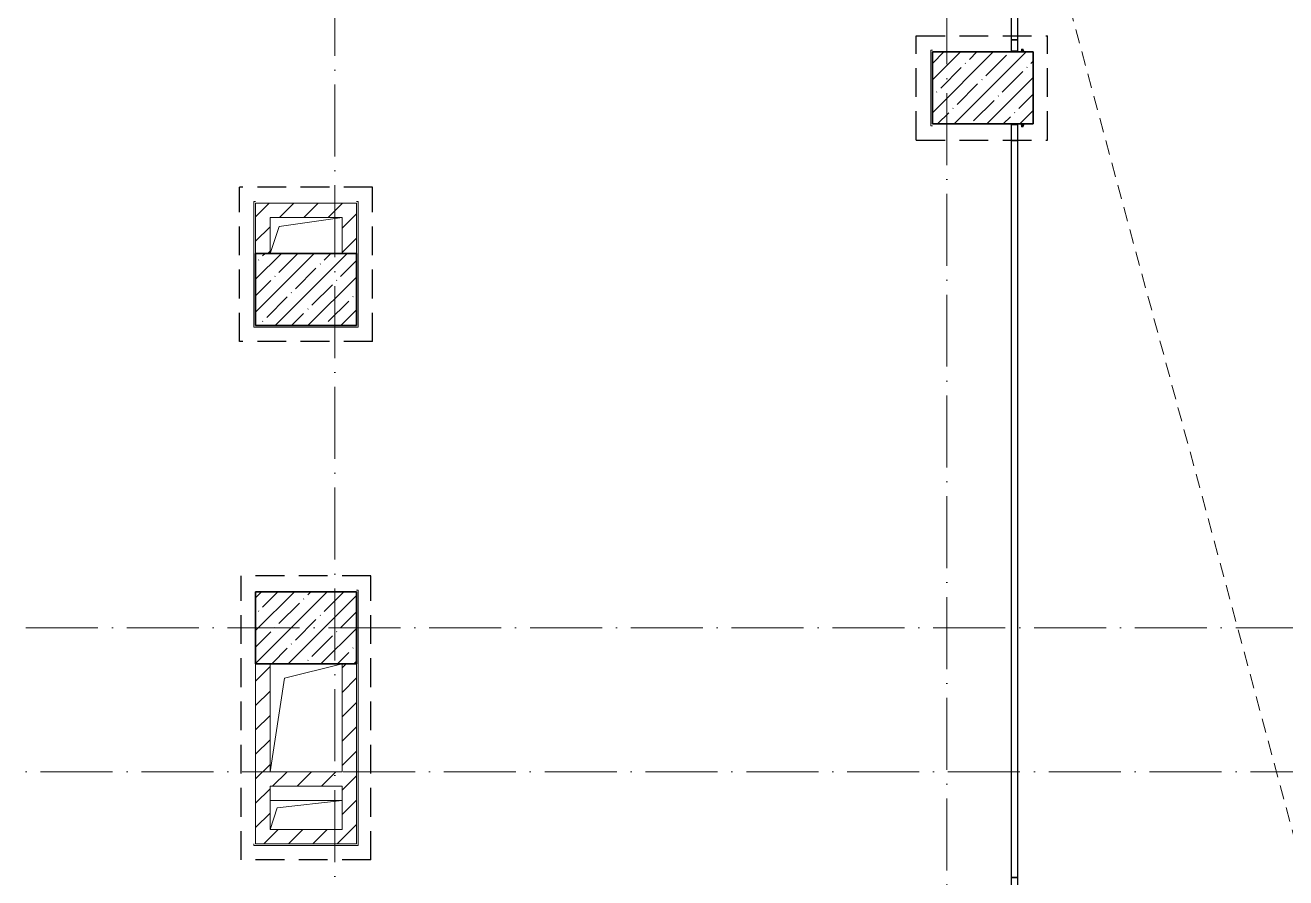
# Model space of a CAD drawing. Header units: millimetres. Extents: x -213536 to 1564669, y -45299 to 942238.
# Drawn here: x 518466 to 527220, y 520566 to 526488 of the extents above; entities that cross this region are included whole.
import ezdxf

# ---------------------------------------------------------------- set-up
doc = ezdxf.new("R2010")
doc.units = ezdxf.units.MM
for name, pattern in [('200_ШТРИХ_ш1п0_6_', [160, 100, -60]), ('50_200_ШТРИХ_1Т_ш5_п1_п1_', [700, 500, -100, 0, -100]), ('Штриховая _2 мм - 1 мм_', [300, 200, -100])]:
    doc.linetypes.add(name, pattern=pattern)
for name, color, linetype, lineweight in [('0-1', 7, 'Continuous', 5), ('0-2', 7, 'Continuous', 9), ('3) ЖБ 4м', 3, 'Continuous', 30), ('Линии-1', 7, '200_ШТРИХ_ш1п0_6_', 9), ('Несущие колонны', 7, 'Continuous', 9), ('Несущие колонны-1', 7, 'Continuous', 35), ('Обобщенные модели', 7, 'Continuous', 9), ('Ограждение-1', 7, 'Continuous', 25), ('Оси-2', 7, '50_200_ШТРИХ_1Т_ш5_п1_п1_', 9), ('Стены-1', 7, 'Continuous', 13), ('Штриховка разреза-1', 7, 'Continuous', 9)]:
    doc.layers.add(name, color=color, linetype=linetype, lineweight=lineweight)
doc.layers.add('СТ-1_1', color=7, linetype='Штриховая _2 мм - 1 мм_', lineweight=90, true_color=0x888888)
doc.layers.get('0-2').off()
pattern_1 = [(45, (0, 0), (-84.85281, 84.85281), [])]

# ---------------------------------------------------------------- blocks, each defined once
blk = doc.blocks.new('Ос 3 эт верх часть')
at = {"layer": 'Оси-2'}
for p, q in [((520616, 535177.6), (520616, 501490.4)), ((524866, 499613), (524866, 535177.6)), ((481366, 522302.4), (535374.3, 522302.4)), ((467466, 521302.4), (535374.3, 521302.4))]:
    blk.add_line(p, q, dxfattribs=at)
blk = doc.blocks.new('BSC_Колонна _Прямоугольная - 500х700-V103-АИ2_03_План отделки стен 3-го этажа _Часть 1_')
at = {"layer": 'Несущие колонны'}
h = blk.add_hatch(dxfattribs=at)
h.set_pattern_fill('FP_101', color=256, style=0, pattern_type=2)
h.set_pattern_definition([(315, (-81150, 95950), (114.04925, 114.04925), []), (315, (-81150, 95835.95), (114.04925, 114.04925), [201.613, -40.323, 3.353, -36.97])])
h.paths.add_polyline_path([(-250, 350), (-250, -350), (250, -350), (250, 350), (112, 350)], flags=0)
at = {"layer": 'Несущие колонны-1'}
for p, q in [((250, 350), (-250, 350)), ((-250, 350), (-250, -350)), ((250, -350), (250, 350)), ((-250, -350), (250, -350))]:
    blk.add_line(p, q, dxfattribs=at)
blk = doc.blocks.new('BSC_Колонна _Прямоугольная - 500х700-V136-АИ2_03_План отделки стен 3-го этажа _Часть 1_')
at = {"layer": 'Несущие колонны'}
h = blk.add_hatch(dxfattribs=at)
h.set_pattern_fill('FP_134', color=256, style=0, pattern_type=2)
h.set_pattern_definition([(315, (-77400, 91250), (114.04925, 114.04925), []), (315, (-77400, 91135.95), (114.04925, 114.04925), [201.613, -40.323, 3.353, -36.97])])
h.paths.add_polyline_path([(-250, 350), (-250, -350), (250, -350), (250, 350)], flags=0)
at = {"layer": 'Несущие колонны-1'}
for p, q in [((250, 350), (-250, 350)), ((-250, 350), (-250, -350)), ((250, -350), (250, 350)), ((-250, -350), (250, -350))]:
    blk.add_line(p, q, dxfattribs=at)
blk = doc.blocks.new('BSC_Колонна _Прямоугольная - 500х700-V139-АИ2_03_План отделки стен 3-го этажа _Часть 1_')
at = {"layer": 'Несущие колонны'}
h = blk.add_hatch(dxfattribs=at)
h.set_pattern_fill('FP_137', color=256, style=0, pattern_type=2)
h.set_pattern_definition([(315, (-79750, 91250), (114.04925, 114.04925), []), (315, (-79750, 91135.95), (114.04925, 114.04925), [201.613, -40.323, 3.353, -36.97])])
h.paths.add_polyline_path([(-250, 350), (-250, -350), (250, -350), (250, 350)], flags=0)
at = {"layer": 'Несущие колонны-1'}
for p, q in [((250, 350), (-250, 350)), ((-250, 350), (-250, -350)), ((250, -350), (250, 350)), ((-250, -350), (250, -350))]:
    blk.add_line(p, q, dxfattribs=at)
blk = doc.blocks.new('AR_Отверстие прямоугольное _в плите_ - AR_Отверстие прямоугольное _в плите_-30552529-АИ2_03_План отделки стен 3-го этажа _Часть 1_')
at = {"layer": 'Обобщенные модели'}
for p, q in [((-150, 275), (250, 375)), ((-250, -375), (-150, 275))]:
    blk.add_line(p, q, dxfattribs=at)
blk = doc.blocks.new('AR_Отверстие прямоугольное _в плите_ - AR_Отверстие прямоугольное _в плите_-V233-АИ2_03_План отделки стен 3-го этажа _Часть 1_')
at = {"layer": 'Обобщенные модели'}
for p, q in [((250, 100), (-250, 100)), ((-200, 50), (250, 100)), ((-250, -100), (-200, 50))]:
    blk.add_line(p, q, dxfattribs=at)
blk = doc.blocks.new('AR_Отверстие прямоугольное _в плите_ - AR_Отверстие прямоугольное _в плите_-V234-АИ2_03_План отделки стен 3-го этажа _Часть 1_')
at = {"layer": 'Обобщенные модели'}
for p, q in [((250, 125), (-250, 125)), ((-187.5, 62.5), (250, 125)), ((-249.9, -124.7), (-187.5, 62.5))]:
    blk.add_line(p, q, dxfattribs=at)
blk = doc.blocks.new('О_Элемент ограждения_Тетива_Труба_ГОСТ 8645-68 - О_Тетива_Труба_ГОСТ 8645-68-34951823-АИ2_03_План отделки стен 3-го этажа _Часть 1_')
at = {"layer": 'Ограждение-1'}
for p, q in [((0, -20), (0, 20)), ((0, 20), (5120, 20)), ((5120, 20), (5120, -20)), ((5120, -20), (0, -20))]:
    blk.add_line(p, q, dxfattribs=at)
blk = doc.blocks.new('О_Элемент ограждения_Тетива_Труба_ГОСТ 8645-68 - О_Тетива_Труба_ГОСТ 8645-68-34998019-АИ2_03_План отделки стен 3-го этажа _Часть 1_')
at = {"layer": 'Ограждение-1'}
for p, q in [((0, -20), (0, 20)), ((0, 20), (110, 20)), ((110, 20), (110, -20)), ((110, -20), (0, -20))]:
    blk.add_line(p, q, dxfattribs=at)
blk = doc.blocks.new('О_Анкер клиновой4 - Анкер клиновой МКТ В 12-10-25_105-27393085-АИ2_03_План отделки стен 3-го этажа _Часть 1_')
at = {"layer": 'Ограждение-1'}
for p, q in [((96216, 80895), (96216, 80891)), ((96216, 80895), (96234, 80895)), ((96217.2, 80895), (96216, 80895)), ((96216, 80891), (96217.2, 80891)), ((96234, 80891), (96216, 80891)), ((96219, 80900), (96219, 80895)), ((96219, 80891), (96219, 80881)), ((96231, 80895), (96231, 80900)), ((96231, 80881), (96231, 80891)), ((96234, 80895), (96232.8, 80895)), ((96232.8, 80891), (96234, 80891)), ((96234, 80891), (96234, 80895)), ((96231, 80881), (96219, 80881))]:
    blk.add_line(p, q, dxfattribs=at)
blk = doc.blocks.new('О_Элемент ограждения_Тетива_Труба_ГОСТ 8645-68 - О_Тетива_Труба_ГОСТ 8645-68-34998020-АИ2_03_План отделки стен 3-го этажа _Часть 1_')
at = {"layer": 'Ограждение-1'}
for p, q in [((0, -20), (0, 20)), ((0, 20), (110, 20)), ((110, 20), (110, -20)), ((110, -20), (0, -20))]:
    blk.add_line(p, q, dxfattribs=at)
blk = doc.blocks.new('О_Элемент ограждения_Тетива_Труба_ГОСТ 8645-68 - О_Тетива_Труба_ГОСТ 8645-68-34892756-АИ2_03_План отделки стен 3-го этажа _Часть 1_')
at = {"layer": 'Ограждение-1'}
for p, q in [((0, -20), (0, 20)), ((0, 20), (1080, 20)), ((1080, 20), (1080, -20)), ((1080, -20), (0, -20))]:
    blk.add_line(p, q, dxfattribs=at)
blk = doc.blocks.new('О_Элемент ограждения_Тетива_Труба_ГОСТ 8645-68 - О_Тетива_Труба_ГОСТ 8645-68-34892514-АИ2_03_План отделки стен 3-го этажа _Часть 1_')
at = {"layer": 'Ограждение-1'}
for p, q in [((0, -20), (0, 20)), ((0, 20), (80, 20)), ((80, 20), (80, -20)), ((80, -20), (0, -20))]:
    blk.add_line(p, q, dxfattribs=at)
blk = doc.blocks.new('0125-Р-ОО-Ш2-АР-о_23_10_2024_rvt-1-АИ2_03_План отделки стен 3-го этажа _Часть 1_')
at = {"layer": 'Штриховка разреза-1'}
h = blk.add_hatch(dxfattribs=at)
h.set_pattern_fill('FP_121', color=256, style=0, pattern_type=2)
h.set_pattern_definition(pattern_1)
h.paths.add_polyline_path([(91500, 80250), (91600, 80250), (91600, 80350), (90900, 80350), (90900, 80250), (91000, 80250)], flags=0)
h = blk.add_hatch(dxfattribs=at)
h.set_pattern_fill('FP_121', color=256, style=0, pattern_type=2)
h.set_pattern_definition(pattern_1)
h.paths.add_polyline_path([(91000, 80000), (91000, 80250), (90900, 80250), (90900, 80000)], flags=0)
h = blk.add_hatch(dxfattribs=at)
h.set_pattern_fill('FP_121', color=256, style=0, pattern_type=2)
h.set_pattern_definition(pattern_1)
h.paths.add_polyline_path([(91600, 80000), (91600, 80250), (91500, 80250), (91500, 80000)], flags=0)
h = blk.add_hatch(dxfattribs=at)
h.set_pattern_fill('FP_121', color=256, style=0, pattern_type=2)
h.set_pattern_definition(pattern_1)
h.paths.add_polyline_path([(91000, 76000), (91000, 77150), (90900, 77150), (90900, 76000)], flags=0)
h = blk.add_hatch(dxfattribs=at)
h.set_pattern_fill('FP_121', color=256, style=0, pattern_type=2)
h.set_pattern_definition(pattern_1)
h.paths.add_polyline_path([(91600, 76000), (91600, 77150), (91500, 77150), (91500, 76000)], flags=0)
h = blk.add_hatch(dxfattribs=at)
h.set_pattern_fill('FP_121', color=256, style=0, pattern_type=2)
h.set_pattern_definition(pattern_1)
h.paths.add_polyline_path([(91500, 76300), (91500, 76400), (91000, 76400), (91000, 76300)], flags=0)
h = blk.add_hatch(dxfattribs=at)
h.set_pattern_fill('FP_121', color=256, style=0, pattern_type=2)
h.set_pattern_definition(pattern_1)
h.paths.add_polyline_path([(91600, 75900), (91600, 76000), (90900, 76000), (90900, 75900)], flags=0)
at = {"layer": 'Линии-1'}
blk.add_line((96303.2, 82638), (103096.8, 57512), dxfattribs=at)
at = {"layer": 'Стены-1'}
for p, q in [((91600, 80350), (90900, 80350)), ((90900, 80350), (90900, 80250)), ((91600, 80250), (91600, 80350)), ((90900, 80250), (90900, 80000)), ((91000, 80250), (91500, 80250)), ((91000, 80000), (91000, 80250)), ((91500, 80250), (91500, 80000)), ((91600, 80000), (91600, 80250)), ((90900, 77150), (90900, 76000)), ((91000, 76400), (91000, 77150)), ((91500, 77150), (91500, 76400)), ((91600, 76000), (91600, 77150)), ((91500, 76400), (91000, 76400)), ((91000, 76000), (91000, 76300)), ((91000, 76300), (91500, 76300)), ((91500, 76300), (91500, 76000)), ((90900, 76000), (90900, 75900)), ((91500, 76000), (91000, 76000)), ((91600, 75900), (91600, 76000)), ((90900, 75900), (91600, 75900))]:
    blk.add_line(p, q, dxfattribs=at)
at = {"layer": '0-2'}
for name, p, rotation in [('О_Элемент ограждения_Тетива_Труба_ГОСТ 8645-68 - О_Тетива_Труба_ГОСТ 8645-68-34892756-АИ2_03_План отделки стен 3-го этажа _Часть 1_', (96170, 82565), 269.9999999999992), ('О_Элемент ограждения_Тетива_Труба_ГОСТ 8645-68 - О_Тетива_Труба_ГОСТ 8645-68-34892514-АИ2_03_План отделки стен 3-го этажа _Часть 1_', (96170, 81485), 269.9999999999996), ('О_Анкер клиновой4 - Анкер клиновой МКТ В 12-10-25_105-27393085-АИ2_03_План отделки стен 3-го этажа _Часть 1_', (192450, 162300), 180), ('BSC_Колонна _Прямоугольная - 500х700-V103-АИ2_03_План отделки стен 3-го этажа _Часть 1_', (95950, 81150), 89.9999999999999), ('О_Элемент ограждения_Тетива_Труба_ГОСТ 8645-68 - О_Тетива_Труба_ГОСТ 8645-68-34998019-АИ2_03_План отделки стен 3-го этажа _Часть 1_', (96170, 80785), 89.99999999999966), ('О_Элемент ограждения_Тетива_Труба_ГОСТ 8645-68 - О_Тетива_Труба_ГОСТ 8645-68-34951823-АИ2_03_План отделки стен 3-го этажа _Часть 1_', (96170, 80785), 269.9999999999992), ('BSC_Колонна _Прямоугольная - 500х700-V139-АИ2_03_План отделки стен 3-го этажа _Часть 1_', (91250, 79750), 89.9999999999999), ('BSC_Колонна _Прямоугольная - 500х700-V136-АИ2_03_План отделки стен 3-го этажа _Часть 1_', (91250, 77400), 89.9999999999999), ('О_Элемент ограждения_Тетива_Труба_ГОСТ 8645-68 - О_Тетива_Труба_ГОСТ 8645-68-34998020-АИ2_03_План отделки стен 3-го этажа _Часть 1_', (96170, 75665), 269.9999999999996)]:
    blk.add_blockref(name, p, dxfattribs=dict(at, rotation=rotation))
for name, p in [('О_Анкер клиновой4 - Анкер клиновой МКТ В 12-10-25_105-27393085-АИ2_03_План отделки стен 3-го этажа _Часть 1_', (0, 0)), ('AR_Отверстие прямоугольное _в плите_ - AR_Отверстие прямоугольное _в плите_-V234-АИ2_03_План отделки стен 3-го этажа _Часть 1_', (91250, 80124.7)), ('AR_Отверстие прямоугольное _в плите_ - AR_Отверстие прямоугольное _в плите_-30552529-АИ2_03_План отделки стен 3-го этажа _Часть 1_', (91250, 76775)), ('AR_Отверстие прямоугольное _в плите_ - AR_Отверстие прямоугольное _в плите_-V233-АИ2_03_План отделки стен 3-го этажа _Часть 1_', (91250, 76100))]:
    blk.add_blockref(name, p, dxfattribs=at)
blk = doc.blocks.new('3этВверх')
at = {"layer": 'СТ-1_1', "lineweight": 25}
for p, q in [((524654, 525690.4), (524654, 526414.4)), ((524654, 526414.4), (525566, 526414.4)), ((525566, 525690.4), (525566, 526414.4)), ((524654, 525690.4), (525566, 525690.4)), ((519954, 524290.4), (519954, 525364.4)), ((520878, 525364.4), (519954, 525364.4)), ((520878, 524290.4), (520878, 525364.4)), ((520878, 524290.4), (519954, 524290.4)), ((519966, 520690.4), (519966, 522664.4)), ((520866, 522664.4), (519966, 522664.4)), ((520866, 520690.4), (520866, 522664.4)), ((520866, 520690.4), (519966, 520690.4))]:
    blk.add_line(p, q, dxfattribs=at)
at = {"layer": 'Стены-1'}
for p, q in [((524766, 526314.4), (524754, 526314.4)), ((524754, 526314.4), (524754, 525790.4)), ((524754, 525790.4), (524766, 525790.4)), ((520066, 525264.4), (520054, 525264.4)), ((520054, 525264.4), (520054, 524390.4)), ((520066, 524902.4), (520066, 525252.4)), ((520778, 525264.4), (520766, 525264.4)), ((520766, 525252.4), (520766, 524902.4)), ((520778, 524390.4), (520778, 525264.4)), ((520054, 524390.4), (520778, 524390.4)), ((520778, 522564.4), (520766, 522564.4)), ((520778, 520790.4), (520778, 522564.4)), ((520766, 522052.4), (520766, 520802.4)), ((520054, 520802.4), (520054, 520790.4)), ((520054, 520790.4), (520778, 520790.4)), ((520766, 520802.4), (520066, 520802.4))]:
    blk.add_line(p, q, dxfattribs=at)
at = {"layer": '0-1'}
blk.add_blockref('0125-Р-ОО-Ш2-АР-о_23_10_2024_rvt-1-АИ2_03_План отделки стен 3-го этажа _Часть 1_', (429166, 444902.4), dxfattribs=at)

msp = doc.modelspace()

# ---------------------------------------------------------------- block references
at = {"color": 5, "lineweight": 30}
msp.add_blockref('Ос 3 эт верх часть', (0, 0), dxfattribs=at)
at = {"layer": '3) ЖБ 4м'}
msp.add_blockref('3этВверх', (0, 0), dxfattribs=at)

doc.saveas('drawing.dxf')
